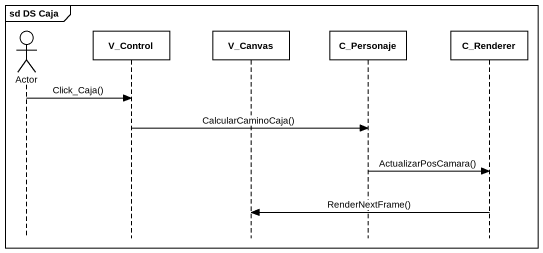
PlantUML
@startuml
mainframe sd DS Caja
hide footbox
actor "Actor" as Actor_
participant V_Control
participant V_Canvas
participant C_Personaje
participant C_Renderer

Actor_ -> V_Control : Click_Caja()
V_Control -> C_Personaje : CalcularCaminoCaja()
C_Personaje -> C_Renderer : ActualizarPosCamara()
C_Renderer -> V_Canvas : RenderNextFrame()
@enduml
